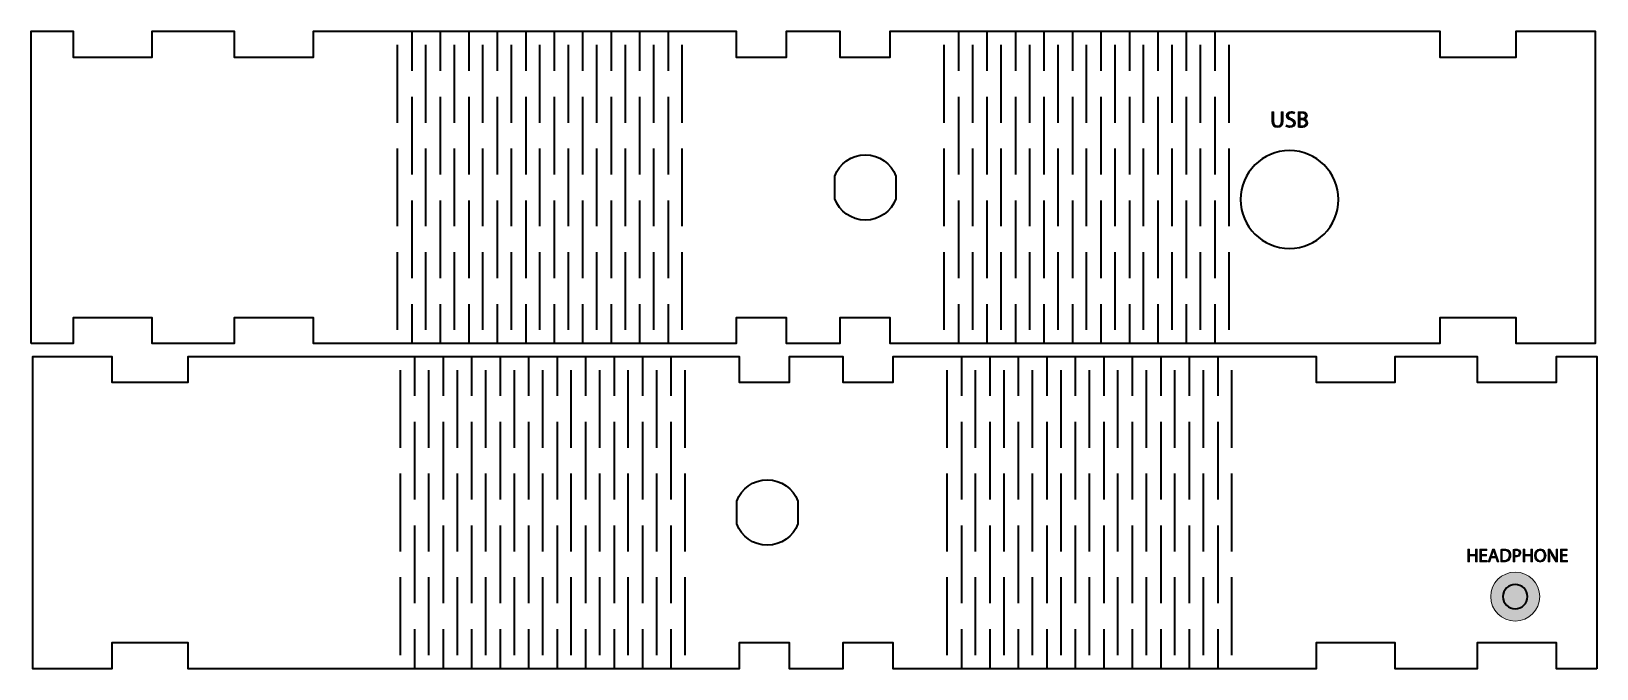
# Model space of a CAD drawing. Header units: inches. Extents: x 7.9 to 23, y -7.2 to -1.
import ezdxf

# ---------------------------------------------------------------- set-up
doc = ezdxf.new("R2010")
doc.units = ezdxf.units.IN
doc.header["$MEASUREMENT"] = 0
doc.layers.add('final', color=7, linetype='Continuous')

# ---------------------------------------------------------------- blocks, each defined once
blk = doc.blocks.new('block 2')
at = {"layer": 'final', "true_color": 0xffffff}
h = blk.add_hatch(color=7, dxfattribs=at)
h.dxf.hatch_style = 2
edge = h.paths.add_edge_path()
edge.add_spline(control_points=[(19.91, -1.813), (19.91, -1.813), (19.91, -1.902), (19.91, -1.902), (19.91, -1.935), (19.925, -1.95), (19.945, -1.95), (19.967, -1.95), (19.981, -1.935), (19.981, -1.902), (19.981, -1.902), (19.981, -1.813), (19.981, -1.813), (19.981, -1.813), (20.001, -1.813), (20.001, -1.813), (20.001, -1.813), (20.001, -1.9), (20.001, -1.9), (20.001, -1.946), (19.977, -1.965), (19.944, -1.965), (19.914, -1.965), (19.89, -1.948), (19.89, -1.901), (19.89, -1.901), (19.89, -1.813), (19.89, -1.813), (19.89, -1.813), (19.91, -1.813), (19.91, -1.813)], knot_values=[0, 0, 0, 0, 1, 1, 1, 2, 2, 2, 3, 3, 3, 4, 4, 4, 5, 5, 5, 6, 6, 6, 7, 7, 7, 8, 8, 8, 9, 9, 9, 10, 10, 10, 10], degree=3, periodic=1)
h = blk.add_hatch(color=7, dxfattribs=at)
h.dxf.hatch_style = 2
edge = h.paths.add_edge_path()
edge.add_spline(control_points=[(20.032, -1.939), (20.04, -1.945), (20.053, -1.949), (20.066, -1.949), (20.086, -1.949), (20.098, -1.939), (20.098, -1.924), (20.098, -1.91), (20.09, -1.902), (20.07, -1.894), (20.045, -1.885), (20.03, -1.872), (20.03, -1.851), (20.03, -1.828), (20.049, -1.811), (20.078, -1.811), (20.094, -1.811), (20.105, -1.814), (20.112, -1.818), (20.112, -1.818), (20.106, -1.834), (20.106, -1.834), (20.101, -1.831), (20.091, -1.827), (20.078, -1.827), (20.057, -1.827), (20.05, -1.839), (20.05, -1.849), (20.05, -1.863), (20.059, -1.87), (20.079, -1.878), (20.105, -1.888), (20.118, -1.9), (20.118, -1.922), (20.118, -1.945), (20.1, -1.965), (20.065, -1.965), (20.051, -1.965), (20.035, -1.961), (20.027, -1.956), (20.027, -1.956), (20.032, -1.939), (20.032, -1.939)], knot_values=[0, 0, 0, 0, 1, 1, 1, 2, 2, 2, 3, 3, 3, 4, 4, 4, 5, 5, 5, 6, 6, 6, 7, 7, 7, 8, 8, 8, 9, 9, 9, 10, 10, 10, 11, 11, 11, 12, 12, 12, 13, 13, 13, 14, 14, 14, 14], degree=3, periodic=1)
h = blk.add_hatch(color=7, dxfattribs=at)
h.dxf.hatch_style = 2
edge = h.paths.add_edge_path()
edge.add_spline(control_points=[(20.144, -1.815), (20.152, -1.813), (20.166, -1.812), (20.179, -1.812), (20.199, -1.812), (20.211, -1.815), (20.22, -1.823), (20.228, -1.829), (20.233, -1.838), (20.233, -1.849), (20.233, -1.864), (20.223, -1.876), (20.208, -1.882), (20.208, -1.882), (20.208, -1.883), (20.208, -1.883), (20.222, -1.886), (20.238, -1.898), (20.238, -1.92), (20.238, -1.933), (20.233, -1.943), (20.226, -1.95), (20.215, -1.96), (20.198, -1.964), (20.174, -1.964), (20.161, -1.964), (20.15, -1.963), (20.144, -1.962), (20.144, -1.962), (20.144, -1.815), (20.144, -1.815)], knot_values=[0, 0, 0, 0, 1, 1, 1, 2, 2, 2, 3, 3, 3, 4, 4, 4, 5, 5, 5, 6, 6, 6, 7, 7, 7, 8, 8, 8, 9, 9, 9, 10, 10, 10, 10], degree=3, periodic=1)
edge = h.paths.add_edge_path()
edge.add_spline(control_points=[(20.163, -1.876), (20.163, -1.876), (20.181, -1.876), (20.181, -1.876), (20.201, -1.876), (20.213, -1.866), (20.213, -1.851), (20.213, -1.834), (20.2, -1.827), (20.18, -1.827), (20.172, -1.827), (20.166, -1.827), (20.163, -1.828), (20.163, -1.828), (20.163, -1.876), (20.163, -1.876)], knot_values=[0, 0, 0, 0, 1, 1, 1, 2, 2, 2, 3, 3, 3, 4, 4, 4, 5, 5, 5, 5], degree=3, periodic=1)
edge = h.paths.add_edge_path()
edge.add_spline(control_points=[(20.163, -1.948), (20.167, -1.949), (20.173, -1.949), (20.18, -1.949), (20.2, -1.949), (20.218, -1.942), (20.218, -1.92), (20.218, -1.9), (20.2, -1.891), (20.179, -1.891), (20.179, -1.891), (20.163, -1.891), (20.163, -1.891), (20.163, -1.891), (20.163, -1.948), (20.163, -1.948)], knot_values=[0, 0, 0, 0, 1, 1, 1, 2, 2, 2, 3, 3, 3, 4, 4, 4, 5, 5, 5, 5], degree=3, periodic=1)
at = {"layer": 'final', "lineweight": 0}
for points, knots in [([(19.91, -1.813), (19.91, -1.813), (19.91, -1.902), (19.91, -1.902), (19.91, -1.935), (19.925, -1.95), (19.945, -1.95), (19.967, -1.95), (19.981, -1.935), (19.981, -1.902), (19.981, -1.902), (19.981, -1.813), (19.981, -1.813), (19.981, -1.813), (20.001, -1.813), (20.001, -1.813), (20.001, -1.813), (20.001, -1.9), (20.001, -1.9), (20.001, -1.946), (19.977, -1.965), (19.944, -1.965), (19.914, -1.965), (19.89, -1.948), (19.89, -1.901), (19.89, -1.901), (19.89, -1.813), (19.89, -1.813), (19.89, -1.813), (19.91, -1.813), (19.91, -1.813)], [0, 0, 0, 0, 1, 1, 1, 2, 2, 2, 3, 3, 3, 4, 4, 4, 5, 5, 5, 6, 6, 6, 7, 7, 7, 8, 8, 8, 9, 9, 9, 10, 10, 10, 10]), ([(20.032, -1.939), (20.04, -1.945), (20.053, -1.949), (20.066, -1.949), (20.086, -1.949), (20.098, -1.939), (20.098, -1.924), (20.098, -1.91), (20.09, -1.902), (20.07, -1.894), (20.045, -1.885), (20.03, -1.872), (20.03, -1.851), (20.03, -1.828), (20.049, -1.811), (20.078, -1.811), (20.094, -1.811), (20.105, -1.814), (20.112, -1.818), (20.112, -1.818), (20.106, -1.834), (20.106, -1.834), (20.101, -1.831), (20.091, -1.827), (20.078, -1.827), (20.057, -1.827), (20.05, -1.839), (20.05, -1.849), (20.05, -1.863), (20.059, -1.87), (20.079, -1.878), (20.105, -1.888), (20.118, -1.9), (20.118, -1.922), (20.118, -1.945), (20.1, -1.965), (20.065, -1.965), (20.051, -1.965), (20.035, -1.961), (20.027, -1.956), (20.027, -1.956), (20.032, -1.939), (20.032, -1.939)], [0, 0, 0, 0, 1, 1, 1, 2, 2, 2, 3, 3, 3, 4, 4, 4, 5, 5, 5, 6, 6, 6, 7, 7, 7, 8, 8, 8, 9, 9, 9, 10, 10, 10, 11, 11, 11, 12, 12, 12, 13, 13, 13, 14, 14, 14, 14]), ([(20.144, -1.815), (20.152, -1.813), (20.166, -1.812), (20.179, -1.812), (20.199, -1.812), (20.211, -1.815), (20.22, -1.823), (20.228, -1.829), (20.233, -1.838), (20.233, -1.849), (20.233, -1.864), (20.223, -1.876), (20.208, -1.882), (20.208, -1.882), (20.208, -1.883), (20.208, -1.883), (20.222, -1.886), (20.238, -1.898), (20.238, -1.92), (20.238, -1.933), (20.233, -1.943), (20.226, -1.95), (20.215, -1.96), (20.198, -1.964), (20.174, -1.964), (20.161, -1.964), (20.15, -1.963), (20.144, -1.962), (20.144, -1.962), (20.144, -1.815), (20.144, -1.815)], [0, 0, 0, 0, 1, 1, 1, 2, 2, 2, 3, 3, 3, 4, 4, 4, 5, 5, 5, 6, 6, 6, 7, 7, 7, 8, 8, 8, 9, 9, 9, 10, 10, 10, 10]), ([(20.163, -1.876), (20.163, -1.876), (20.181, -1.876), (20.181, -1.876), (20.201, -1.876), (20.213, -1.866), (20.213, -1.851), (20.213, -1.834), (20.2, -1.827), (20.18, -1.827), (20.172, -1.827), (20.166, -1.827), (20.163, -1.828), (20.163, -1.828), (20.163, -1.876), (20.163, -1.876)], [0, 0, 0, 0, 1, 1, 1, 2, 2, 2, 3, 3, 3, 4, 4, 4, 5, 5, 5, 5]), ([(20.163, -1.948), (20.167, -1.949), (20.173, -1.949), (20.18, -1.949), (20.2, -1.949), (20.218, -1.942), (20.218, -1.92), (20.218, -1.9), (20.2, -1.891), (20.179, -1.891), (20.179, -1.891), (20.163, -1.891), (20.163, -1.891), (20.163, -1.891), (20.163, -1.948), (20.163, -1.948)], [0, 0, 0, 0, 1, 1, 1, 2, 2, 2, 3, 3, 3, 4, 4, 4, 5, 5, 5, 5])]:
    blk.add_open_spline(points, degree=3, knots=knots, dxfattribs=at)
blk = doc.blocks.new('block 3')
at = {"layer": 'final', "true_color": 0xffffff}
h = blk.add_hatch(color=7, dxfattribs=at)
h.dxf.hatch_style = 2
h.paths.add_polyline_path([(21.797, -6.034), (21.797, -6.085), (21.856, -6.085), (21.856, -6.034), (21.872, -6.034), (21.872, -6.156), (21.856, -6.156), (21.856, -6.099), (21.797, -6.099), (21.797, -6.156), (21.782, -6.156), (21.782, -6.034)])
h = blk.add_hatch(color=7, dxfattribs=at)
h.dxf.hatch_style = 2
h.paths.add_polyline_path([(21.962, -6.099), (21.915, -6.099), (21.915, -6.143), (21.968, -6.143), (21.968, -6.156), (21.899, -6.156), (21.899, -6.034), (21.965, -6.034), (21.965, -6.047), (21.915, -6.047), (21.915, -6.086), (21.962, -6.086)])
h = blk.add_hatch(color=7, dxfattribs=at)
h.dxf.hatch_style = 2
h.paths.add_polyline_path([(22.008, -6.118), (21.995, -6.156), (21.979, -6.156), (22.02, -6.034), (22.039, -6.034), (22.081, -6.156), (22.064, -6.156), (22.051, -6.118)])
edge = h.paths.add_edge_path()
edge.add_spline(control_points=[(22.048, -6.105), (22.048, -6.105), (22.036, -6.07), (22.036, -6.07), (22.033, -6.062), (22.031, -6.055), (22.029, -6.048), (22.029, -6.048), (22.029, -6.048), (22.029, -6.048), (22.027, -6.055), (22.025, -6.063), (22.023, -6.07), (22.023, -6.07), (22.011, -6.105), (22.011, -6.105), (22.011, -6.105), (22.048, -6.105), (22.048, -6.105)], knot_values=[0, 0, 0, 0, 1, 1, 1, 2, 2, 2, 3, 3, 3, 4, 4, 4, 5, 5, 5, 6, 6, 6, 6], degree=3, periodic=1)
h = blk.add_hatch(color=7, dxfattribs=at)
h.dxf.hatch_style = 2
edge = h.paths.add_edge_path()
edge.add_spline(control_points=[(22.099, -6.036), (22.108, -6.034), (22.12, -6.033), (22.132, -6.033), (22.155, -6.033), (22.171, -6.038), (22.181, -6.048), (22.192, -6.058), (22.198, -6.072), (22.198, -6.092), (22.198, -6.112), (22.192, -6.128), (22.181, -6.139), (22.17, -6.151), (22.151, -6.157), (22.127, -6.157), (22.116, -6.157), (22.107, -6.156), (22.099, -6.155), (22.099, -6.155), (22.099, -6.036), (22.099, -6.036)], knot_values=[0, 0, 0, 0, 1, 1, 1, 2, 2, 2, 3, 3, 3, 4, 4, 4, 5, 5, 5, 6, 6, 6, 7, 7, 7, 7], degree=3, periodic=1)
edge = h.paths.add_edge_path()
edge.add_spline(control_points=[(22.114, -6.143), (22.118, -6.144), (22.124, -6.144), (22.13, -6.144), (22.164, -6.144), (22.182, -6.125), (22.182, -6.093), (22.182, -6.064), (22.166, -6.046), (22.133, -6.046), (22.125, -6.046), (22.118, -6.046), (22.114, -6.047), (22.114, -6.047), (22.114, -6.143), (22.114, -6.143)], knot_values=[0, 0, 0, 0, 1, 1, 1, 2, 2, 2, 3, 3, 3, 4, 4, 4, 5, 5, 5, 5], degree=3, periodic=1)
h = blk.add_hatch(color=7, dxfattribs=at)
h.dxf.hatch_style = 2
edge = h.paths.add_edge_path()
edge.add_spline(control_points=[(22.219, -6.036), (22.226, -6.034), (22.236, -6.033), (22.249, -6.033), (22.265, -6.033), (22.276, -6.037), (22.283, -6.043), (22.29, -6.049), (22.294, -6.058), (22.294, -6.069), (22.294, -6.08), (22.291, -6.088), (22.284, -6.095), (22.276, -6.104), (22.263, -6.108), (22.247, -6.108), (22.242, -6.108), (22.238, -6.108), (22.235, -6.107), (22.235, -6.107), (22.235, -6.156), (22.235, -6.156), (22.235, -6.156), (22.219, -6.156), (22.219, -6.156), (22.219, -6.156), (22.219, -6.036), (22.219, -6.036)], knot_values=[0, 0, 0, 0, 1, 1, 1, 2, 2, 2, 3, 3, 3, 4, 4, 4, 5, 5, 5, 6, 6, 6, 7, 7, 7, 8, 8, 8, 9, 9, 9, 9], degree=3, periodic=1)
edge = h.paths.add_edge_path()
edge.add_spline(control_points=[(22.235, -6.094), (22.238, -6.095), (22.242, -6.095), (22.248, -6.095), (22.266, -6.095), (22.278, -6.086), (22.278, -6.069), (22.278, -6.053), (22.267, -6.046), (22.249, -6.046), (22.242, -6.046), (22.237, -6.046), (22.235, -6.047), (22.235, -6.047), (22.235, -6.094), (22.235, -6.094)], knot_values=[0, 0, 0, 0, 1, 1, 1, 2, 2, 2, 3, 3, 3, 4, 4, 4, 5, 5, 5, 5], degree=3, periodic=1)
h = blk.add_hatch(color=7, dxfattribs=at)
h.dxf.hatch_style = 2
h.paths.add_polyline_path([(22.331, -6.034), (22.331, -6.085), (22.389, -6.085), (22.389, -6.034), (22.405, -6.034), (22.405, -6.156), (22.389, -6.156), (22.389, -6.099), (22.331, -6.099), (22.331, -6.156), (22.315, -6.156), (22.315, -6.034)])
h = blk.add_hatch(color=7, dxfattribs=at)
h.dxf.hatch_style = 2
edge = h.paths.add_edge_path()
edge.add_spline(control_points=[(22.537, -6.094), (22.537, -6.136), (22.511, -6.158), (22.48, -6.158), (22.448, -6.158), (22.425, -6.133), (22.425, -6.096), (22.425, -6.057), (22.449, -6.032), (22.482, -6.032), (22.515, -6.032), (22.537, -6.058), (22.537, -6.094)], knot_values=[0, 0, 0, 0, 1, 1, 1, 2, 2, 2, 3, 3, 3, 4, 4, 4, 4], degree=3, periodic=1)
edge = h.paths.add_edge_path()
edge.add_spline(control_points=[(22.442, -6.096), (22.442, -6.122), (22.456, -6.145), (22.481, -6.145), (22.506, -6.145), (22.52, -6.122), (22.52, -6.094), (22.52, -6.07), (22.507, -6.045), (22.481, -6.045), (22.455, -6.045), (22.442, -6.069), (22.442, -6.096)], knot_values=[0, 0, 0, 0, 1, 1, 1, 2, 2, 2, 3, 3, 3, 4, 4, 4, 4], degree=3, periodic=1)
h = blk.add_hatch(color=7, dxfattribs=at)
h.dxf.hatch_style = 2
edge = h.paths.add_edge_path()
edge.add_spline(control_points=[(22.557, -6.156), (22.557, -6.156), (22.557, -6.034), (22.557, -6.034), (22.557, -6.034), (22.574, -6.034), (22.574, -6.034), (22.574, -6.034), (22.613, -6.096), (22.613, -6.096), (22.622, -6.11), (22.629, -6.123), (22.635, -6.135), (22.635, -6.135), (22.635, -6.135), (22.635, -6.135), (22.634, -6.119), (22.634, -6.104), (22.634, -6.085), (22.634, -6.085), (22.634, -6.034), (22.634, -6.034), (22.634, -6.034), (22.648, -6.034), (22.648, -6.034), (22.648, -6.034), (22.648, -6.156), (22.648, -6.156), (22.648, -6.156), (22.632, -6.156), (22.632, -6.156), (22.632, -6.156), (22.594, -6.094), (22.594, -6.094), (22.585, -6.08), (22.577, -6.067), (22.571, -6.053), (22.571, -6.053), (22.571, -6.054), (22.571, -6.054), (22.571, -6.069), (22.572, -6.084), (22.572, -6.104), (22.572, -6.104), (22.572, -6.156), (22.572, -6.156), (22.572, -6.156), (22.557, -6.156), (22.557, -6.156)], knot_values=[0, 0, 0, 0, 1, 1, 1, 2, 2, 2, 3, 3, 3, 4, 4, 4, 5, 5, 5, 6, 6, 6, 7, 7, 7, 8, 8, 8, 9, 9, 9, 10, 10, 10, 11, 11, 11, 12, 12, 12, 13, 13, 13, 14, 14, 14, 15, 15, 15, 16, 16, 16, 16], degree=3, periodic=1)
h = blk.add_hatch(color=7, dxfattribs=at)
h.dxf.hatch_style = 2
h.paths.add_polyline_path([(22.739, -6.099), (22.692, -6.099), (22.692, -6.143), (22.744, -6.143), (22.744, -6.156), (22.676, -6.156), (22.676, -6.034), (22.742, -6.034), (22.742, -6.047), (22.692, -6.047), (22.692, -6.086), (22.739, -6.086)])
at = {"layer": 'final', "lineweight": 0}
for points in [[(21.797, -6.034), (21.797, -6.085), (21.856, -6.085), (21.856, -6.034), (21.872, -6.034), (21.872, -6.156), (21.856, -6.156), (21.856, -6.099), (21.797, -6.099), (21.797, -6.156), (21.782, -6.156), (21.782, -6.034), (21.797, -6.034)], [(21.962, -6.099), (21.915, -6.099), (21.915, -6.143), (21.968, -6.143), (21.968, -6.156), (21.899, -6.156), (21.899, -6.034), (21.965, -6.034), (21.965, -6.047), (21.915, -6.047), (21.915, -6.086), (21.962, -6.086), (21.962, -6.099)], [(22.008, -6.118), (21.995, -6.156), (21.979, -6.156), (22.02, -6.034), (22.039, -6.034), (22.081, -6.156), (22.064, -6.156), (22.051, -6.118), (22.008, -6.118)], [(22.331, -6.034), (22.331, -6.085), (22.389, -6.085), (22.389, -6.034), (22.405, -6.034), (22.405, -6.156), (22.389, -6.156), (22.389, -6.099), (22.331, -6.099), (22.331, -6.156), (22.315, -6.156), (22.315, -6.034), (22.331, -6.034)], [(22.739, -6.099), (22.692, -6.099), (22.692, -6.143), (22.744, -6.143), (22.744, -6.156), (22.676, -6.156), (22.676, -6.034), (22.742, -6.034), (22.742, -6.047), (22.692, -6.047), (22.692, -6.086), (22.739, -6.086), (22.739, -6.099)]]:
    blk.add_lwpolyline(points, dxfattribs=at)
for points, knots in [([(22.099, -6.036), (22.108, -6.034), (22.12, -6.033), (22.132, -6.033), (22.155, -6.033), (22.171, -6.038), (22.181, -6.048), (22.192, -6.058), (22.198, -6.072), (22.198, -6.092), (22.198, -6.112), (22.192, -6.128), (22.181, -6.139), (22.17, -6.151), (22.151, -6.157), (22.127, -6.157), (22.116, -6.157), (22.107, -6.156), (22.099, -6.155), (22.099, -6.155), (22.099, -6.036), (22.099, -6.036)], [0, 0, 0, 0, 1, 1, 1, 2, 2, 2, 3, 3, 3, 4, 4, 4, 5, 5, 5, 6, 6, 6, 7, 7, 7, 7]), ([(22.219, -6.036), (22.226, -6.034), (22.236, -6.033), (22.249, -6.033), (22.265, -6.033), (22.276, -6.037), (22.283, -6.043), (22.29, -6.049), (22.294, -6.058), (22.294, -6.069), (22.294, -6.08), (22.291, -6.088), (22.284, -6.095), (22.276, -6.104), (22.263, -6.108), (22.247, -6.108), (22.242, -6.108), (22.238, -6.108), (22.235, -6.107), (22.235, -6.107), (22.235, -6.156), (22.235, -6.156), (22.235, -6.156), (22.219, -6.156), (22.219, -6.156), (22.219, -6.156), (22.219, -6.036), (22.219, -6.036)], [0, 0, 0, 0, 1, 1, 1, 2, 2, 2, 3, 3, 3, 4, 4, 4, 5, 5, 5, 6, 6, 6, 7, 7, 7, 8, 8, 8, 9, 9, 9, 9]), ([(22.537, -6.094), (22.537, -6.136), (22.511, -6.158), (22.48, -6.158), (22.448, -6.158), (22.425, -6.133), (22.425, -6.096), (22.425, -6.057), (22.449, -6.032), (22.482, -6.032), (22.515, -6.032), (22.537, -6.058), (22.537, -6.094)], [0, 0, 0, 0, 1, 1, 1, 2, 2, 2, 3, 3, 3, 4, 4, 4, 4]), ([(22.557, -6.156), (22.557, -6.156), (22.557, -6.034), (22.557, -6.034), (22.557, -6.034), (22.574, -6.034), (22.574, -6.034), (22.574, -6.034), (22.613, -6.096), (22.613, -6.096), (22.622, -6.11), (22.629, -6.123), (22.635, -6.135), (22.635, -6.135), (22.635, -6.135), (22.635, -6.135), (22.634, -6.119), (22.634, -6.104), (22.634, -6.085), (22.634, -6.085), (22.634, -6.034), (22.634, -6.034), (22.634, -6.034), (22.648, -6.034), (22.648, -6.034), (22.648, -6.034), (22.648, -6.156), (22.648, -6.156), (22.648, -6.156), (22.632, -6.156), (22.632, -6.156), (22.632, -6.156), (22.594, -6.094), (22.594, -6.094), (22.585, -6.08), (22.577, -6.067), (22.571, -6.053), (22.571, -6.053), (22.571, -6.054), (22.571, -6.054), (22.571, -6.069), (22.572, -6.084), (22.572, -6.104), (22.572, -6.104), (22.572, -6.156), (22.572, -6.156), (22.572, -6.156), (22.557, -6.156), (22.557, -6.156)], [0, 0, 0, 0, 1, 1, 1, 2, 2, 2, 3, 3, 3, 4, 4, 4, 5, 5, 5, 6, 6, 6, 7, 7, 7, 8, 8, 8, 9, 9, 9, 10, 10, 10, 11, 11, 11, 12, 12, 12, 13, 13, 13, 14, 14, 14, 15, 15, 15, 16, 16, 16, 16]), ([(22.048, -6.105), (22.048, -6.105), (22.036, -6.07), (22.036, -6.07), (22.033, -6.062), (22.031, -6.055), (22.029, -6.048), (22.029, -6.048), (22.029, -6.048), (22.029, -6.048), (22.027, -6.055), (22.025, -6.063), (22.023, -6.07), (22.023, -6.07), (22.011, -6.105), (22.011, -6.105), (22.011, -6.105), (22.048, -6.105), (22.048, -6.105)], [0, 0, 0, 0, 1, 1, 1, 2, 2, 2, 3, 3, 3, 4, 4, 4, 5, 5, 5, 6, 6, 6, 6]), ([(22.114, -6.143), (22.118, -6.144), (22.124, -6.144), (22.13, -6.144), (22.164, -6.144), (22.182, -6.125), (22.182, -6.093), (22.182, -6.064), (22.166, -6.046), (22.133, -6.046), (22.125, -6.046), (22.118, -6.046), (22.114, -6.047), (22.114, -6.047), (22.114, -6.143), (22.114, -6.143)], [0, 0, 0, 0, 1, 1, 1, 2, 2, 2, 3, 3, 3, 4, 4, 4, 5, 5, 5, 5]), ([(22.235, -6.094), (22.238, -6.095), (22.242, -6.095), (22.248, -6.095), (22.266, -6.095), (22.278, -6.086), (22.278, -6.069), (22.278, -6.053), (22.267, -6.046), (22.249, -6.046), (22.242, -6.046), (22.237, -6.046), (22.235, -6.047), (22.235, -6.047), (22.235, -6.094), (22.235, -6.094)], [0, 0, 0, 0, 1, 1, 1, 2, 2, 2, 3, 3, 3, 4, 4, 4, 5, 5, 5, 5]), ([(22.442, -6.096), (22.442, -6.122), (22.456, -6.145), (22.481, -6.145), (22.506, -6.145), (22.52, -6.122), (22.52, -6.094), (22.52, -6.07), (22.507, -6.045), (22.481, -6.045), (22.455, -6.045), (22.442, -6.069), (22.442, -6.096)], [0, 0, 0, 0, 1, 1, 1, 2, 2, 2, 3, 3, 3, 4, 4, 4, 4])]:
    blk.add_open_spline(points, degree=3, knots=knots, dxfattribs=at)
blk = doc.blocks.new('block 4')
at = {"layer": 'final', "color": 7, "lineweight": 35, "true_color": 0xffffff}
for points in [[(16.894, -4.18), (16.894, -4.555)], [(17.168, -4.18), (17.168, -4.555)], [(17.443, -4.18), (17.443, -4.555)], [(17.718, -4.18), (17.718, -4.555)], [(17.993, -4.18), (17.993, -4.555)], [(18.268, -4.18), (18.268, -4.555)], [(18.543, -4.18), (18.543, -4.555)], [(18.818, -4.18), (18.818, -4.555)], [(19.093, -4.18), (19.093, -4.555)], [(19.368, -4.18), (19.368, -4.555)], [(16.756, -5.055), (16.756, -4.305)], [(17.031, -5.055), (17.031, -4.305)], [(17.306, -5.055), (17.306, -4.305)], [(17.581, -5.055), (17.581, -4.305)], [(17.856, -5.055), (17.856, -4.305)], [(18.131, -5.055), (18.131, -4.305)], [(18.405, -5.055), (18.405, -4.305)], [(18.68, -5.055), (18.68, -4.305)], [(18.955, -5.055), (18.955, -4.305)], [(19.23, -5.055), (19.23, -4.305)], [(19.505, -5.055), (19.505, -4.305)], [(16.894, -4.805), (16.894, -5.555)], [(17.168, -4.805), (17.168, -5.555)], [(17.443, -4.805), (17.443, -5.555)], [(17.718, -4.805), (17.718, -5.555)], [(17.993, -4.805), (17.993, -5.555)], [(18.268, -4.805), (18.268, -5.555)], [(18.543, -4.805), (18.543, -5.555)], [(18.818, -4.805), (18.818, -5.555)], [(19.093, -4.805), (19.093, -5.555)], [(19.368, -4.805), (19.368, -5.555)], [(16.756, -6.055), (16.756, -5.305)], [(17.031, -6.055), (17.031, -5.305)], [(17.306, -6.055), (17.306, -5.305)], [(17.581, -6.055), (17.581, -5.305)], [(17.856, -6.055), (17.856, -5.305)], [(18.131, -6.055), (18.131, -5.305)], [(18.405, -6.055), (18.405, -5.305)], [(18.68, -6.055), (18.68, -5.305)], [(18.955, -6.055), (18.955, -5.305)], [(19.23, -6.055), (19.23, -5.305)], [(19.505, -6.055), (19.505, -5.305)], [(16.894, -5.805), (16.894, -6.555)], [(17.168, -5.805), (17.168, -6.555)], [(17.443, -5.805), (17.443, -6.555)], [(17.718, -5.805), (17.718, -6.555)], [(17.993, -5.805), (17.993, -6.555)], [(18.268, -5.805), (18.268, -6.555)], [(18.543, -5.805), (18.543, -6.555)], [(18.818, -5.805), (18.818, -6.555)], [(19.093, -5.805), (19.093, -6.555)], [(19.368, -5.805), (19.368, -6.555)], [(16.756, -7.055), (16.756, -6.305)], [(17.031, -7.055), (17.031, -6.305)], [(17.306, -7.055), (17.306, -6.305)], [(17.581, -7.055), (17.581, -6.305)], [(17.856, -7.055), (17.856, -6.305)], [(18.131, -7.055), (18.131, -6.305)], [(18.405, -7.055), (18.405, -6.305)], [(18.68, -7.055), (18.68, -6.305)], [(18.955, -7.055), (18.955, -6.305)], [(19.23, -7.055), (19.23, -6.305)], [(19.505, -7.055), (19.505, -6.305)], [(16.894, -6.805), (16.894, -7.18)], [(17.168, -6.805), (17.168, -7.18)], [(17.443, -6.805), (17.443, -7.18)], [(17.718, -6.805), (17.718, -7.18)], [(17.993, -6.805), (17.993, -7.18)], [(18.268, -6.805), (18.268, -7.18)], [(18.543, -6.805), (18.543, -7.18)], [(18.818, -6.805), (18.818, -7.18)], [(19.093, -6.805), (19.093, -7.18)], [(19.368, -6.805), (19.368, -7.18)]]:
    blk.add_lwpolyline(points, dxfattribs=at)
blk = doc.blocks.new('block 5')
at = {"layer": 'final', "color": 7, "lineweight": 35, "true_color": 0xffffff}
for points in [[(11.617, -4.18), (11.617, -4.555)], [(11.892, -4.18), (11.892, -4.555)], [(12.167, -4.18), (12.167, -4.555)], [(12.441, -4.18), (12.441, -4.555)], [(12.716, -4.18), (12.716, -4.555)], [(12.991, -4.18), (12.991, -4.555)], [(13.266, -4.18), (13.266, -4.555)], [(13.541, -4.18), (13.541, -4.555)], [(13.816, -4.18), (13.816, -4.555)], [(14.091, -4.18), (14.091, -4.555)], [(11.479, -5.055), (11.479, -4.305)], [(11.754, -5.055), (11.754, -4.305)], [(12.029, -5.055), (12.029, -4.305)], [(12.304, -5.055), (12.304, -4.305)], [(12.579, -5.055), (12.579, -4.305)], [(12.854, -5.055), (12.854, -4.305)], [(13.129, -5.055), (13.129, -4.305)], [(13.404, -5.055), (13.404, -4.305)], [(13.678, -5.055), (13.678, -4.305)], [(13.953, -5.055), (13.953, -4.305)], [(14.228, -5.055), (14.228, -4.305)], [(11.617, -4.805), (11.617, -5.555)], [(11.892, -4.805), (11.892, -5.555)], [(12.167, -4.805), (12.167, -5.555)], [(12.441, -4.805), (12.441, -5.555)], [(12.716, -4.805), (12.716, -5.555)], [(12.991, -4.805), (12.991, -5.555)], [(13.266, -4.805), (13.266, -5.555)], [(13.541, -4.805), (13.541, -5.555)], [(13.816, -4.805), (13.816, -5.555)], [(14.091, -4.805), (14.091, -5.555)], [(11.479, -6.055), (11.479, -5.305)], [(11.754, -6.055), (11.754, -5.305)], [(12.029, -6.055), (12.029, -5.305)], [(12.304, -6.055), (12.304, -5.305)], [(12.579, -6.055), (12.579, -5.305)], [(12.854, -6.055), (12.854, -5.305)], [(13.129, -6.055), (13.129, -5.305)], [(13.404, -6.055), (13.404, -5.305)], [(13.678, -6.055), (13.678, -5.305)], [(13.953, -6.055), (13.953, -5.305)], [(14.228, -6.055), (14.228, -5.305)], [(11.617, -5.805), (11.617, -6.555)], [(11.892, -5.805), (11.892, -6.555)], [(12.167, -5.805), (12.167, -6.555)], [(12.441, -5.805), (12.441, -6.555)], [(12.716, -5.805), (12.716, -6.555)], [(12.991, -5.805), (12.991, -6.555)], [(13.266, -5.805), (13.266, -6.555)], [(13.541, -5.805), (13.541, -6.555)], [(13.816, -5.805), (13.816, -6.555)], [(14.091, -5.805), (14.091, -6.555)], [(11.479, -7.055), (11.479, -6.305)], [(11.754, -7.055), (11.754, -6.305)], [(12.029, -7.055), (12.029, -6.305)], [(12.304, -7.055), (12.304, -6.305)], [(12.579, -7.055), (12.579, -6.305)], [(12.854, -7.055), (12.854, -6.305)], [(13.129, -7.055), (13.129, -6.305)], [(13.404, -7.055), (13.404, -6.305)], [(13.678, -7.055), (13.678, -6.305)], [(13.953, -7.055), (13.953, -6.305)], [(14.228, -7.055), (14.228, -6.305)], [(11.617, -6.805), (11.617, -7.18)], [(11.892, -6.805), (11.892, -7.18)], [(12.167, -6.805), (12.167, -7.18)], [(12.441, -6.805), (12.441, -7.18)], [(12.716, -6.805), (12.716, -7.18)], [(12.991, -6.805), (12.991, -7.18)], [(13.266, -6.805), (13.266, -7.18)], [(13.541, -6.805), (13.541, -7.18)], [(13.816, -6.805), (13.816, -7.18)], [(14.091, -6.805), (14.091, -7.18)]]:
    blk.add_lwpolyline(points, dxfattribs=at)
blk = doc.blocks.new('block 6')
at = {"layer": 'final', "color": 7, "lineweight": 35, "true_color": 0xffffff}
for points in [[(16.866, -1.043), (16.866, -1.418)], [(17.141, -1.043), (17.141, -1.418)], [(17.415, -1.043), (17.415, -1.418)], [(17.69, -1.043), (17.69, -1.418)], [(17.965, -1.043), (17.965, -1.418)], [(18.24, -1.043), (18.24, -1.418)], [(18.515, -1.043), (18.515, -1.418)], [(18.79, -1.043), (18.79, -1.418)], [(19.065, -1.043), (19.065, -1.418)], [(19.34, -1.043), (19.34, -1.418)], [(16.728, -1.918), (16.728, -1.168)], [(17.003, -1.918), (17.003, -1.168)], [(17.278, -1.918), (17.278, -1.168)], [(17.553, -1.918), (17.553, -1.168)], [(17.828, -1.918), (17.828, -1.168)], [(18.103, -1.918), (18.103, -1.168)], [(18.378, -1.918), (18.378, -1.168)], [(18.652, -1.918), (18.652, -1.168)], [(18.927, -1.918), (18.927, -1.168)], [(19.202, -1.918), (19.202, -1.168)], [(19.477, -1.918), (19.477, -1.168)], [(16.866, -1.668), (16.866, -2.418)], [(17.141, -1.668), (17.141, -2.418)], [(17.415, -1.668), (17.415, -2.418)], [(17.69, -1.668), (17.69, -2.418)], [(17.965, -1.668), (17.965, -2.418)], [(18.24, -1.668), (18.24, -2.418)], [(18.515, -1.668), (18.515, -2.418)], [(18.79, -1.668), (18.79, -2.418)], [(19.065, -1.668), (19.065, -2.418)], [(19.34, -1.668), (19.34, -2.418)], [(16.728, -2.918), (16.728, -2.168)], [(17.003, -2.918), (17.003, -2.168)], [(17.278, -2.918), (17.278, -2.168)], [(17.553, -2.918), (17.553, -2.168)], [(17.828, -2.918), (17.828, -2.168)], [(18.103, -2.918), (18.103, -2.168)], [(18.378, -2.918), (18.378, -2.168)], [(18.652, -2.918), (18.652, -2.168)], [(18.927, -2.918), (18.927, -2.168)], [(19.202, -2.918), (19.202, -2.168)], [(19.477, -2.918), (19.477, -2.168)], [(16.866, -2.668), (16.866, -3.418)], [(17.141, -2.668), (17.141, -3.418)], [(17.415, -2.668), (17.415, -3.418)], [(17.69, -2.668), (17.69, -3.418)], [(17.965, -2.668), (17.965, -3.418)], [(18.24, -2.668), (18.24, -3.418)], [(18.515, -2.668), (18.515, -3.418)], [(18.79, -2.668), (18.79, -3.418)], [(19.065, -2.668), (19.065, -3.418)], [(19.34, -2.668), (19.34, -3.418)], [(16.728, -3.918), (16.728, -3.168)], [(17.003, -3.918), (17.003, -3.168)], [(17.278, -3.918), (17.278, -3.168)], [(17.553, -3.918), (17.553, -3.168)], [(17.828, -3.918), (17.828, -3.168)], [(18.103, -3.918), (18.103, -3.168)], [(18.378, -3.918), (18.378, -3.168)], [(18.652, -3.918), (18.652, -3.168)], [(18.927, -3.918), (18.927, -3.168)], [(19.202, -3.918), (19.202, -3.168)], [(19.477, -3.918), (19.477, -3.168)], [(16.866, -3.668), (16.866, -4.043)], [(17.141, -3.668), (17.141, -4.043)], [(17.415, -3.668), (17.415, -4.043)], [(17.69, -3.668), (17.69, -4.043)], [(17.965, -3.668), (17.965, -4.043)], [(18.24, -3.668), (18.24, -4.043)], [(18.515, -3.668), (18.515, -4.043)], [(18.79, -3.668), (18.79, -4.043)], [(19.065, -3.668), (19.065, -4.043)], [(19.34, -3.668), (19.34, -4.043)]]:
    blk.add_lwpolyline(points, dxfattribs=at)
blk = doc.blocks.new('block 7')
at = {"layer": 'final', "color": 7, "lineweight": 35, "true_color": 0xffffff}
for points in [[(11.589, -1.043), (11.589, -1.418)], [(11.864, -1.043), (11.864, -1.418)], [(12.139, -1.043), (12.139, -1.418)], [(12.414, -1.043), (12.414, -1.418)], [(12.689, -1.043), (12.689, -1.418)], [(12.963, -1.043), (12.963, -1.418)], [(13.238, -1.043), (13.238, -1.418)], [(13.513, -1.043), (13.513, -1.418)], [(13.788, -1.043), (13.788, -1.418)], [(14.063, -1.043), (14.063, -1.418)], [(11.452, -1.918), (11.452, -1.168)], [(11.726, -1.918), (11.726, -1.168)], [(12.001, -1.918), (12.001, -1.168)], [(12.276, -1.918), (12.276, -1.168)], [(12.551, -1.918), (12.551, -1.168)], [(12.826, -1.918), (12.826, -1.168)], [(13.101, -1.918), (13.101, -1.168)], [(13.376, -1.918), (13.376, -1.168)], [(13.651, -1.918), (13.651, -1.168)], [(13.926, -1.918), (13.926, -1.168)], [(14.2, -1.918), (14.2, -1.168)], [(11.589, -1.668), (11.589, -2.418)], [(11.864, -1.668), (11.864, -2.418)], [(12.139, -1.668), (12.139, -2.418)], [(12.414, -1.668), (12.414, -2.418)], [(12.689, -1.668), (12.689, -2.418)], [(12.963, -1.668), (12.963, -2.418)], [(13.238, -1.668), (13.238, -2.418)], [(13.513, -1.668), (13.513, -2.418)], [(13.788, -1.668), (13.788, -2.418)], [(14.063, -1.668), (14.063, -2.418)], [(11.452, -2.918), (11.452, -2.168)], [(11.726, -2.918), (11.726, -2.168)], [(12.001, -2.918), (12.001, -2.168)], [(12.276, -2.918), (12.276, -2.168)], [(12.551, -2.918), (12.551, -2.168)], [(12.826, -2.918), (12.826, -2.168)], [(13.101, -2.918), (13.101, -2.168)], [(13.376, -2.918), (13.376, -2.168)], [(13.651, -2.918), (13.651, -2.168)], [(13.926, -2.918), (13.926, -2.168)], [(14.2, -2.918), (14.2, -2.168)], [(11.589, -2.668), (11.589, -3.418)], [(11.864, -2.668), (11.864, -3.418)], [(12.139, -2.668), (12.139, -3.418)], [(12.414, -2.668), (12.414, -3.418)], [(12.689, -2.668), (12.689, -3.418)], [(12.963, -2.668), (12.963, -3.418)], [(13.238, -2.668), (13.238, -3.418)], [(13.513, -2.668), (13.513, -3.418)], [(13.788, -2.668), (13.788, -3.418)], [(14.063, -2.668), (14.063, -3.418)], [(11.452, -3.918), (11.452, -3.168)], [(11.726, -3.918), (11.726, -3.168)], [(12.001, -3.918), (12.001, -3.168)], [(12.276, -3.918), (12.276, -3.168)], [(12.551, -3.918), (12.551, -3.168)], [(12.826, -3.918), (12.826, -3.168)], [(13.101, -3.918), (13.101, -3.168)], [(13.376, -3.918), (13.376, -3.168)], [(13.651, -3.918), (13.651, -3.168)], [(13.926, -3.918), (13.926, -3.168)], [(14.2, -3.918), (14.2, -3.168)], [(11.589, -3.668), (11.589, -4.043)], [(11.864, -3.668), (11.864, -4.043)], [(12.139, -3.668), (12.139, -4.043)], [(12.414, -3.668), (12.414, -4.043)], [(12.689, -3.668), (12.689, -4.043)], [(12.963, -3.668), (12.963, -4.043)], [(13.238, -3.668), (13.238, -4.043)], [(13.513, -3.668), (13.513, -4.043)], [(13.788, -3.668), (13.788, -4.043)], [(14.063, -3.668), (14.063, -4.043)]]:
    blk.add_lwpolyline(points, dxfattribs=at)

msp = doc.modelspace()

# ---------------------------------------------------------------- hatches: boundary and pattern name
at = {"layer": 'final', "true_color": 0x662d91}
h = msp.add_hatch(color=197, dxfattribs=at)
h.dxf.hatch_style = 2
edge = h.paths.add_edge_path()
edge.add_spline(control_points=[(22.476, -6.492), (22.476, -6.622), (22.37, -6.728), (22.239, -6.728), (22.109, -6.728), (22.003, -6.622), (22.003, -6.492), (22.003, -6.361), (22.109, -6.255), (22.239, -6.255), (22.37, -6.255), (22.476, -6.361), (22.476, -6.492)], knot_values=[0, 0, 0, 0, 1, 1, 1, 2, 2, 2, 3, 3, 3, 4, 4, 4, 4], degree=3, periodic=1)

# ---------------------------------------------------------------- linework, layer by layer
at = {"layer": 'final', "color": 1, "lineweight": 35, "true_color": 0xff0000}
for points in [[(7.917, -4.05), (7.917, -1.036), (8.32, -1.036), (8.32, -1.286), (9.084, -1.286), (9.084, -1.036), (9.875, -1.036), (9.875, -1.286), (10.639, -1.286), (10.639, -1.036), (14.721, -1.036), (14.721, -1.286), (15.207, -1.286), (15.207, -1.036), (15.721, -1.036), (15.721, -1.286), (16.207, -1.286), (16.207, -1.036), (21.512, -1.036), (21.512, -1.286), (22.248, -1.286), (22.248, -1.036), (23.012, -1.036), (23.012, -4.05), (22.248, -4.05), (22.248, -3.8), (21.512, -3.8), (21.512, -4.05), (16.207, -4.05), (16.207, -3.8), (15.721, -3.8), (15.721, -4.05), (15.207, -4.05), (15.207, -3.8), (14.721, -3.8), (14.721, -4.05), (10.639, -4.05), (10.639, -3.8), (9.875, -3.8), (9.875, -4.05), (9.084, -4.05), (9.084, -3.8), (8.32, -3.8), (8.32, -4.05), (7.917, -4.05)], [(23.026, -7.187), (22.637, -7.187), (22.637, -6.937), (21.873, -6.937), (21.873, -7.187), (21.081, -7.187), (21.081, -6.937), (20.317, -6.937), (20.317, -7.187), (16.235, -7.187), (16.235, -6.937), (15.749, -6.937), (15.749, -7.187), (15.235, -7.187), (15.235, -6.937), (14.749, -6.937), (14.749, -7.187), (9.431, -7.187), (9.431, -6.937), (8.695, -6.937), (8.695, -7.187), (7.931, -7.187), (7.931, -4.173), (8.695, -4.173), (8.695, -4.423), (9.431, -4.423), (9.431, -4.173), (14.749, -4.173), (14.749, -4.423), (15.235, -4.423), (15.235, -4.173), (15.749, -4.173), (15.749, -4.423), (16.235, -4.423), (16.235, -4.173), (20.317, -4.173), (20.317, -4.423), (21.081, -4.423), (21.081, -4.173), (21.873, -4.173), (21.873, -4.423), (22.637, -4.423), (22.637, -4.173), (23.026, -4.173), (23.026, -7.187)]]:
    msp.add_lwpolyline(points, dxfattribs=at)
for points, knots in [([(16.262, -2.434), (16.218, -2.314), (16.102, -2.228), (15.967, -2.228), (15.832, -2.228), (15.716, -2.314), (15.672, -2.434), (15.672, -2.434), (15.672, -2.653), (15.672, -2.653), (15.716, -2.773), (15.832, -2.858), (15.967, -2.858), (16.102, -2.858), (16.218, -2.773), (16.262, -2.653), (16.262, -2.653), (16.262, -2.434), (16.262, -2.434)], [0, 0, 0, 0, 1, 1, 1, 2, 2, 2, 3, 3, 3, 4, 4, 4, 5, 5, 5, 6, 6, 6, 6]), ([(20.533, -2.66), (20.533, -2.921), (20.322, -3.132), (20.061, -3.132), (19.8, -3.132), (19.588, -2.921), (19.588, -2.66), (19.588, -2.399), (19.8, -2.187), (20.061, -2.187), (20.322, -2.187), (20.533, -2.399), (20.533, -2.66)], [0, 0, 0, 0, 1, 1, 1, 2, 2, 2, 3, 3, 3, 4, 4, 4, 4]), ([(15.316, -5.57), (15.271, -5.45), (15.156, -5.365), (15.02, -5.365), (14.885, -5.365), (14.77, -5.45), (14.725, -5.57), (14.725, -5.57), (14.725, -5.79), (14.725, -5.79), (14.77, -5.91), (14.885, -5.995), (15.02, -5.995), (15.156, -5.995), (15.271, -5.91), (15.316, -5.79), (15.316, -5.79), (15.316, -5.57), (15.316, -5.57)], [0, 0, 0, 0, 1, 1, 1, 2, 2, 2, 3, 3, 3, 4, 4, 4, 5, 5, 5, 6, 6, 6, 6]), ([(22.357, -6.492), (22.357, -6.557), (22.305, -6.61), (22.239, -6.61), (22.174, -6.61), (22.121, -6.557), (22.121, -6.492), (22.121, -6.426), (22.174, -6.374), (22.239, -6.374), (22.305, -6.374), (22.357, -6.426), (22.357, -6.492)], [0, 0, 0, 0, 1, 1, 1, 2, 2, 2, 3, 3, 3, 4, 4, 4, 4])]:
    msp.add_open_spline(points, degree=3, knots=knots, dxfattribs=at)
at = {"layer": 'final', "lineweight": 0}
msp.add_open_spline([(22.476, -6.492), (22.476, -6.622), (22.37, -6.728), (22.239, -6.728), (22.109, -6.728), (22.003, -6.622), (22.003, -6.492), (22.003, -6.361), (22.109, -6.255), (22.239, -6.255), (22.37, -6.255), (22.476, -6.361), (22.476, -6.492)], degree=3, knots=[0, 0, 0, 0, 1, 1, 1, 2, 2, 2, 3, 3, 3, 4, 4, 4, 4], dxfattribs=at)

# ---------------------------------------------------------------- block references
at = {"layer": 'final'}
for name in ['block 7', 'block 6', 'block 2', 'block 5', 'block 4', 'block 3']:
    msp.add_blockref(name, (0, 0), dxfattribs=at)

doc.saveas('drawing.dxf')
